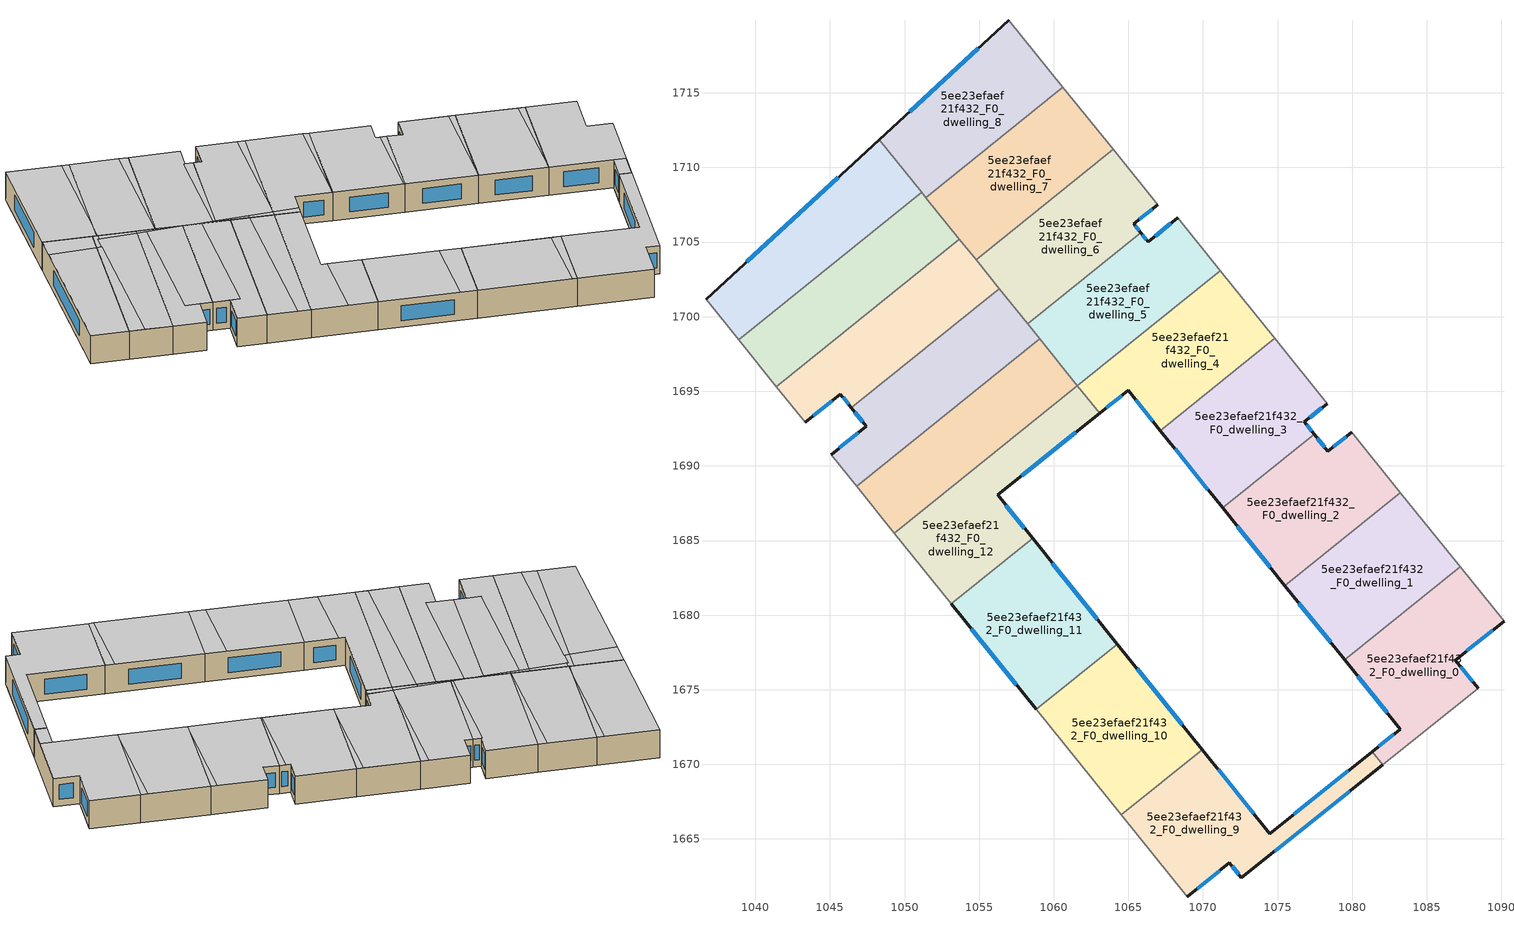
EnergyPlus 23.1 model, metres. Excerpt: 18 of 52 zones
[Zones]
5ee23efaef21f432_F0_dwelling_0
 floor ground (EU_floor_Construction): 1087.23,1683.25 1090.18,1679.59 1086.93,1676.98 1088.45,1675.09 1082.06,1669.97 1081.34,1670.86 1083.22,1672.36 1079.49,1677.01 z0
 wall outside (EU_wall_Construction): 1079.49,1677.01 1083.22,1672.36 1081.34,1670.86 / 1088.45,1675.09 1086.93,1676.98 1090.18,1679.59 z0:3
 wall adiabatic (EU_wall_Construction): 1082.06,1669.97 1088.45,1675.09 / 1090.18,1679.59 1087.23,1683.25 z0:3
 wall to 5ee23efaef21f432_F0_dwelling_9 (EU_wall_Construction): 1081.34,1670.86 1082.06,1669.97 z0:3
 wall to 5ee23efaef21f432_F0_dwelling_1 (EU_wall_Construction): 1087.23,1683.25 1079.49,1677.01 z0:3
 window (EU_Window_Construction): 1082.78,1672.01 1081.78,1671.21 / 1080.37,1675.92 1082.35,1673.45 / 1087.69,1677.59 1089.41,1678.98 / 1088.09,1675.53 1087.28,1676.54 z0.7:2.3
 ceiling to 5ee23efaef21f432_F1_dwelling_0 (EU_floor_Construction): 1088.45,1675.09 1086.93,1676.98 1090.18,1679.59 1087.23,1683.25 1079.58,1677.08 1079.49,1677 1083.22,1672.36 1083.93,1671.47 1082.06,1669.97 z3
 ceiling to 5ee23efaef21f432_F1_dwelling_9 (EU_floor_Construction): 1083.93,1671.47 1083.22,1672.36 1081.34,1670.86 1082.06,1669.97 z3
5ee23efaef21f432_F0_dwelling_1
 floor ground (EU_floor_Construction): 1083.23,1688.21 1087.23,1683.25 1079.49,1677.01 1075.5,1681.98 z0
 wall outside (EU_wall_Construction): 1075.5,1681.98 1079.49,1677.01 z0:3
 wall to 5ee23efaef21f432_F0_dwelling_2 (EU_wall_Construction): 1083.23,1688.21 1075.5,1681.98 z0:3
 wall adiabatic (EU_wall_Construction): 1087.23,1683.25 1083.23,1688.21 z0:3
 window (EU_Window_Construction): 1076.44,1680.81 1078.55,1678.17 z0.7:2.3
 ceiling to 5ee23efaef21f432_F1_dwelling_1 (EU_floor_Construction): 1086.82,1683.75 1083.23,1688.21 1075.6,1682.06 1075.5,1681.97 1079.49,1677.01 1079.58,1677.08 z3
 ceiling to 5ee23efaef21f432_F1_dwelling_0 (EU_floor_Construction): 1087.23,1683.25 1086.82,1683.75 1079.58,1677.08 z3
5ee23efaef21f432_F0_dwelling_10
 floor ground (EU_floor_Construction): 1064.27,1678.06 1069.96,1670.97 1064.54,1666.61 1058.83,1673.68 z0
 wall outside (EU_wall_Construction): 1069.96,1670.97 1064.27,1678.06 z0:3
 wall to 5ee23efaef21f432_F0_dwelling_9 (EU_wall_Construction): 1064.54,1666.61 1069.96,1670.97 z0:3
 wall adiabatic (EU_wall_Construction): 1058.83,1673.68 1064.54,1666.61 z0:3
 wall to 5ee23efaef21f432_F0_dwelling_11 (EU_wall_Construction): 1064.27,1678.06 1058.83,1673.68 z0:3
 window (EU_Window_Construction): 1068.62,1672.64 1065.6,1676.4 z0.7:2.3
 ceiling to 5ee23efaef21f432_F1_dwelling_10 (EU_floor_Construction): 1069.39,1671.68 1064.27,1678.06 1058.83,1673.69 1064.26,1666.95 z3
 ceiling to 5ee23efaef21f432_F1_dwelling_9 (EU_floor_Construction): 1069.96,1670.97 1069.39,1671.68 1064.26,1666.95 1064.54,1666.61 z3
5ee23efaef21f432_F0_dwelling_11
 floor ground (EU_floor_Construction): 1058.58,1685.14 1064.27,1678.06 1058.83,1673.68 1053.14,1680.75 z0
 wall outside (EU_wall_Construction): 1053.14,1680.75 1058.83,1673.68 / 1064.27,1678.06 1058.58,1685.14 z0:3
 wall to 5ee23efaef21f432_F0_dwelling_12 (EU_wall_Construction): 1058.58,1685.14 1053.14,1680.75 z0:3
 window (EU_Window_Construction): 1054.48,1679.09 1057.5,1675.34 / 1062.93,1679.72 1059.92,1683.48 z0.7:2.3
 ceiling to 5ee23efaef21f432_F1_dwelling_11 (EU_floor_Construction): 1062.98,1679.66 1058.58,1685.14 1053.14,1680.75 1057.84,1674.92 z3
 ceiling to 5ee23efaef21f432_F1_dwelling_10 (EU_floor_Construction): 1064.27,1678.06 1062.98,1679.66 1057.84,1674.92 1058.83,1673.69 z3
5ee23efaef21f432_F0_dwelling_12
 floor ground (EU_floor_Construction): 1061.58,1695.38 1063.08,1693.52 1056.24,1688.06 1058.58,1685.14 1053.14,1680.75 1049.32,1685.5 z0
 wall outside (EU_wall_Construction): 1058.58,1685.14 1056.24,1688.06 1063.08,1693.52 z0:3
 wall adiabatic (EU_wall_Construction): 1049.32,1685.5 1053.14,1680.75 z0:3
 wall to 5ee23efaef21f432_F0_dwelling_13 (EU_wall_Construction): 1061.58,1695.38 1049.32,1685.5 z0:3
 wall to 5ee23efaef21f432_F0_dwelling_4 (EU_wall_Construction): 1063.08,1693.52 1061.58,1695.38 z0:3
 window (EU_Window_Construction): 1057.84,1689.34 1061.47,1692.24 / 1058.03,1685.82 1056.79,1687.37 z0.7:2.3
 ceiling to 5ee23efaef21f432_F1_dwelling_12 (EU_floor_Construction): 1056.6,1687.61 1056.24,1688.06 1063.08,1693.52 1061.58,1695.38 1049.32,1685.5 1051.45,1682.86 z3
 ceiling to 5ee23efaef21f432_F1_dwelling_11 (EU_floor_Construction): 1058.58,1685.14 1056.6,1687.61 1051.45,1682.86 1053.14,1680.75 z3
5ee23efaef21f432_F0_dwelling_13
 floor ground (EU_floor_Construction): 1059.06,1698.51 1061.58,1695.38 1049.32,1685.5 1046.79,1688.63 z0
 wall adiabatic (EU_wall_Construction): 1046.79,1688.63 1049.32,1685.5 z0:3
 wall to 5ee23efaef21f432_F0_dwelling_14 (EU_wall_Construction): 1059.06,1698.51 1046.79,1688.63 z0:3
 wall to 5ee23efaef21f432_F0_dwelling_5 (EU_wall_Construction): 1061.58,1695.38 1059.06,1698.51 z0:3
 ceiling to 5ee23efaef21f432_F1_dwelling_13 (EU_floor_Construction): 1060.15,1697.16 1059.06,1698.51 1046.79,1688.63 1048.54,1686.46 z3
 ceiling adiabatic (EU_roof_Construction): 1061.58,1695.38 1059.06,1698.51 1060.15,1697.16 1048.54,1686.46 1049.32,1685.5 z3
5ee23efaef21f432_F0_dwelling_14
 floor ground (EU_floor_Construction): 1056.34,1701.88 1059.06,1698.51 1046.79,1688.63 1045.08,1690.76 1047.45,1692.66 1046.44,1693.91 z0
 wall outside (EU_wall_Construction): 1046.44,1693.91 1047.45,1692.66 1045.08,1690.76 z0:3
 wall to 5ee23efaef21f432_F0_dwelling_15 (EU_wall_Construction): 1056.34,1701.88 1046.44,1693.91 z0:3
 wall adiabatic (EU_wall_Construction): 1045.08,1690.76 1046.79,1688.63 z0:3
 wall to 5ee23efaef21f432_F0_dwelling_6 (EU_wall_Construction): 1058.25,1699.52 1056.34,1701.88 z0:3
 wall to 5ee23efaef21f432_F0_dwelling_5 (EU_wall_Construction): 1059.06,1698.51 1058.25,1699.52 z0:3
 window (EU_Window_Construction): 1046.89,1692.21 1045.63,1691.2 / 1046.68,1693.61 1047.21,1692.95 z0.7:2.3
 ceiling to 5ee23efaef21f432_F1_dwelling_14 (EU_floor_Construction): 1057.4,1700.57 1056.98,1701.1 1056.29,1701.84 1046.44,1693.91 1048.03,1691.93 z3
 ceiling to 5ee23efaef21f432_F1_dwelling_13 (EU_floor_Construction): 1059.06,1698.51 1057.41,1700.56 1048.03,1691.93 1047.45,1692.66 1045.08,1690.76 1046.79,1688.63 z3
 ceiling adiabatic (EU_roof_Construction): 1056.98,1701.1 1056.34,1701.88 1056.29,1701.84 z3
5ee23efaef21f432_F0_dwelling_15
 floor ground (EU_floor_Construction): 1053.68,1705.19 1056.34,1701.88 1046.44,1693.91 1045.71,1694.81 1043.34,1692.91 1041.41,1695.31 z0
 wall outside (EU_wall_Construction): 1043.34,1692.91 1045.71,1694.81 1046.44,1693.91 z0:3
 wall adiabatic (EU_wall_Construction): 1041.41,1695.31 1043.34,1692.91 z0:3
 wall to 5ee23efaef21f432_F0_dwelling_16 (EU_wall_Construction): 1053.68,1705.19 1041.41,1695.31 z0:3
 wall to 5ee23efaef21f432_F0_dwelling_7 (EU_wall_Construction): 1054.8,1703.8 1053.68,1705.19 z0:3
 wall to 5ee23efaef21f432_F0_dwelling_6 (EU_wall_Construction): 1056.34,1701.89 1054.8,1703.8 z0:3
 window (EU_Window_Construction): 1045.88,1694.6 1046.27,1694.12 / 1043.89,1693.36 1045.15,1694.37 z0.7:2.3
 ceiling to 5ee23efaef21f432_F1_dwelling_15 (EU_floor_Construction): 1045.71,1694.81 1044.83,1695.9 1053.99,1704.34 1053.4,1704.97 1041.41,1695.31 1043.34,1692.91 z3
 ceiling to 5ee23efaef21f432_F1_dwelling_14 (EU_floor_Construction): 1056.29,1701.84 1053.99,1704.34 1044.83,1695.9 1046.44,1693.91 z3
 ceiling adiabatic (EU_roof_Construction): 1054.73,1703.89 1053.68,1705.19 1053.4,1704.97 1054.55,1703.72 z3
 ceiling to 5ee23efaef21f432_F1_dwelling_6 (EU_floor_Construction): 1056.34,1701.88 1054.73,1703.89 1054.55,1703.72 1056.29,1701.84 z3
5ee23efaef21f432_F0_dwelling_16
 floor ground (EU_floor_Construction): 1051.15,1708.32 1053.68,1705.19 1041.41,1695.31 1038.89,1698.44 z0
 wall adiabatic (EU_wall_Construction): 1038.89,1698.44 1041.41,1695.31 z0:3
 wall to 5ee23efaef21f432_F0_dwelling_17 (EU_wall_Construction): 1051.15,1708.32 1038.89,1698.44 z0:3
 wall to 5ee23efaef21f432_F0_dwelling_8 (EU_wall_Construction): 1051.43,1707.98 1051.15,1708.32 z0:3
 wall to 5ee23efaef21f432_F0_dwelling_7 (EU_wall_Construction): 1053.68,1705.19 1051.43,1707.98 z0:3
 ceiling to 5ee23efaef21f432_F1_dwelling_16 (EU_floor_Construction): 1050.02,1706.8 1049.7,1707.15 1038.89,1698.44 1039.77,1697.35 z3
 ceiling to 5ee23efaef21f432_F1_dwelling_15 (EU_floor_Construction): 1053.4,1704.97 1050.94,1707.64 1039.77,1697.35 1041.41,1695.31 z3
 ceiling to 5ee23efaef21f432_F1_dwelling_8 (EU_floor_Construction): 1051.04,1707.53 1051.47,1707.93 1051.15,1708.32 1049.7,1707.15 1050.02,1706.8 1050.94,1707.64 z3
 ceiling adiabatic (EU_roof_Construction): 1053.68,1705.19 1051.47,1707.93 1051.04,1707.53 1053.4,1704.97 z3
5ee23efaef21f432_F0_dwelling_17
 floor ground (EU_floor_Construction): 1048.3,1711.87 1051.15,1708.32 1038.89,1698.44 1036.69,1701.16 z0
 wall outside (EU_wall_Construction): 1048.3,1711.87 1036.69,1701.16 z0:3
 wall adiabatic (EU_wall_Construction): 1036.69,1701.16 1038.89,1698.44 z0:3
 wall to 5ee23efaef21f432_F0_dwelling_8 (EU_wall_Construction): 1051.15,1708.32 1048.3,1711.87 z0:3
 window (EU_Window_Construction): 1045.57,1709.35 1039.42,1703.68 z0.7:2.3
 ceiling to 5ee23efaef21f432_F1_dwelling_16 (EU_floor_Construction): 1049.7,1707.15 1046.71,1710.4 1036.69,1701.16 1038.89,1698.44 z3
 ceiling to 5ee23efaef21f432_F1_dwelling_8 (EU_floor_Construction): 1051.15,1708.32 1048.3,1711.87 1046.71,1710.4 1049.7,1707.15 z3
5ee23efaef21f432_F0_dwelling_2
 floor ground (EU_floor_Construction): 1079.97,1692.27 1083.23,1688.21 1075.5,1681.98 1071.31,1687.19 1077.45,1692.13 1078.38,1690.98 z0
 wall outside (EU_wall_Construction): 1071.31,1687.19 1075.5,1681.98 / 1079.97,1692.27 1078.38,1690.98 1077.45,1692.13 z0:3
 wall to 5ee23efaef21f432_F0_dwelling_3 (EU_wall_Construction): 1077.45,1692.13 1071.31,1687.19 z0:3
 wall adiabatic (EU_wall_Construction): 1083.23,1688.21 1079.97,1692.27 z0:3
 window (EU_Window_Construction): 1072.3,1685.96 1074.52,1683.2 / 1078.16,1691.25 1077.67,1691.86 / 1079.59,1691.97 1078.75,1691.29 z0.7:2.3
 ceiling to 5ee23efaef21f432_F1_dwelling_2 (EU_floor_Construction): 1082.83,1688.72 1079.97,1692.27 1078.38,1690.98 1077.45,1692.13 1071.31,1687.19 1075.5,1681.98 1075.6,1682.06 z3
 ceiling to 5ee23efaef21f432_F1_dwelling_1 (EU_floor_Construction): 1083.23,1688.21 1082.83,1688.72 1075.6,1682.06 z3
5ee23efaef21f432_F0_dwelling_3
 floor ground (EU_floor_Construction): 1074.82,1698.54 1078.33,1694.18 1076.8,1692.95 1077.45,1692.13 1071.31,1687.19 1067.15,1692.37 z0
 wall outside (EU_wall_Construction): 1067.15,1692.37 1071.31,1687.19 / 1077.45,1692.13 1076.8,1692.95 1078.33,1694.18 z0:3
 wall to 5ee23efaef21f432_F0_dwelling_4 (EU_wall_Construction): 1074.82,1698.54 1067.15,1692.37 z0:3
 wall adiabatic (EU_wall_Construction): 1078.33,1694.18 1074.82,1698.54 z0:3
 window (EU_Window_Construction): 1068.13,1691.15 1070.34,1688.4 / 1077.16,1693.24 1077.97,1693.89 / 1077.3,1692.32 1076.95,1692.76 z0.7:2.3
 ceiling to 5ee23efaef21f432_F1_dwelling_3 (EU_floor_Construction): 1077.03,1692.65 1076.8,1692.95 1078.33,1694.18 1074.82,1698.54 1067.18,1692.39 1067.16,1692.37 1071.22,1687.3 z3
 ceiling to 5ee23efaef21f432_F1_dwelling_2 (EU_floor_Construction): 1077.45,1692.13 1077.03,1692.65 1071.22,1687.3 1071.31,1687.19 z3
5ee23efaef21f432_F0_dwelling_4
 floor ground (EU_floor_Construction): 1071.15,1703.09 1074.82,1698.54 1067.15,1692.37 1065,1695.05 1063.08,1693.52 1061.58,1695.38 z0
 wall outside (EU_wall_Construction): 1063.08,1693.52 1065,1695.05 1067.15,1692.37 z0:3
 wall to 5ee23efaef21f432_F0_dwelling_5 (EU_wall_Construction): 1071.15,1703.09 1061.58,1695.38 z0:3
 wall adiabatic (EU_wall_Construction): 1074.82,1698.54 1071.15,1703.09 z0:3
 window (EU_Window_Construction): 1063.53,1693.88 1064.55,1694.69 / 1065.5,1694.42 1066.65,1693 z0.7:2.3
 ceiling to 5ee23efaef21f432_F1_dwelling_4 (EU_floor_Construction): 1074.41,1699.05 1071.15,1703.09 1062.03,1695.74 1061.97,1695.68 1063.58,1693.93 1065,1695.05 1067.15,1692.37 1067.18,1692.39 z3
 ceiling to 5ee23efaef21f432_F1_dwelling_3 (EU_floor_Construction): 1074.82,1698.54 1074.41,1699.05 1067.18,1692.39 z3
 ceiling to 5ee23efaef21f432_F1_dwelling_12 (EU_floor_Construction): 1063.58,1693.93 1063.53,1693.99 1061.96,1695.69 1061.58,1695.38 1063.08,1693.52 z3
5ee23efaef21f432_F0_dwelling_5
 floor ground (EU_floor_Construction): 1068.31,1706.62 1071.15,1703.09 1061.58,1695.38 1058.25,1699.52 1065.83,1705.64 1066.32,1705.03 z0
 wall outside (EU_wall_Construction): 1068.31,1706.62 1066.32,1705.03 1065.83,1705.64 z0:3
 wall to 5ee23efaef21f432_F0_dwelling_6 (EU_wall_Construction): 1065.83,1705.64 1058.25,1699.52 z0:3
 wall adiabatic (EU_wall_Construction): 1071.15,1703.09 1068.31,1706.62 z0:3
 window (EU_Window_Construction): 1066.21,1705.17 1065.95,1705.49 / 1067.84,1706.25 1066.79,1705.4 z0.7:2.3
 ceiling to 5ee23efaef21f432_F1_dwelling_5 (EU_floor_Construction): 1070.66,1703.7 1068.31,1706.62 1066.32,1705.03 1065.83,1705.64 1058.35,1699.6 1061.96,1695.69 1062.03,1695.74 z3
 ceiling to 5ee23efaef21f432_F1_dwelling_4 (EU_floor_Construction): 1071.15,1703.09 1070.66,1703.7 1062.03,1695.74 z3
 ceiling to 5ee23efaef21f432_F1_dwelling_13 (EU_floor_Construction): 1060.39,1697.39 1058.35,1699.61 1058.25,1699.52 1060.15,1697.16 z3
 ceiling to 5ee23efaef21f432_F1_dwelling_12 (EU_floor_Construction): 1061.96,1695.69 1060.39,1697.39 1060.15,1697.16 1061.58,1695.38 z3
5ee23efaef21f432_F0_dwelling_6
 floor ground (EU_floor_Construction): 1063.99,1711.21 1066.98,1707.51 1065.36,1706.22 1065.83,1705.64 1058.25,1699.52 1054.8,1703.8 z0
 wall outside (EU_wall_Construction): 1065.83,1705.64 1065.36,1706.22 1066.98,1707.51 z0:3
 wall to 5ee23efaef21f432_F0_dwelling_7 (EU_wall_Construction): 1063.99,1711.21 1054.8,1703.8 z0:3
 wall adiabatic (EU_wall_Construction): 1066.98,1707.51 1063.99,1711.21 z0:3
 window (EU_Window_Construction): 1065.74,1706.52 1066.6,1707.21 / 1065.72,1705.77 1065.48,1706.08 z0.7:2.3
 ceiling to 5ee23efaef21f432_F1_dwelling_6 (EU_floor_Construction): 1065.36,1706.22 1066.98,1707.51 1063.99,1711.21 1054.8,1703.8 1056.99,1701.09 1058.16,1699.81 1065.26,1706.35 z3
 ceiling to 5ee23efaef21f432_F1_dwelling_5 (EU_floor_Construction): 1065.83,1705.64 1065.37,1706.22 1065.26,1706.34 1058.16,1699.81 1058.35,1699.6 z3
 ceiling to 5ee23efaef21f432_F1_dwelling_13 (EU_floor_Construction): 1058.35,1699.6 1057.44,1700.59 1057.41,1700.56 1058.25,1699.52 z3
 ceiling to 5ee23efaef21f432_F1_dwelling_14 (EU_floor_Construction): 1057.43,1700.6 1056.99,1701.09 1057.4,1700.57 z3
5ee23efaef21f432_F0_dwelling_7
 floor ground (EU_floor_Construction): 1060.61,1715.38 1063.99,1711.21 1054.8,1703.8 1051.43,1707.98 z0
 wall to 5ee23efaef21f432_F0_dwelling_8 (EU_wall_Construction): 1060.61,1715.38 1051.43,1707.98 z0:3
 wall adiabatic (EU_wall_Construction): 1063.99,1711.21 1060.61,1715.38 z0:3
 ceiling adiabatic (EU_roof_Construction): 1063.43,1711.9 1060.61,1715.38 1052.25,1708.64 1051.47,1707.93 1054.73,1703.89 z3
 ceiling to 5ee23efaef21f432_F1_dwelling_6 (EU_floor_Construction): 1063.99,1711.21 1063.43,1711.9 1054.73,1703.89 1054.8,1703.8 z3
 ceiling to 5ee23efaef21f432_F1_dwelling_8 (EU_floor_Construction): 1052.25,1708.64 1051.43,1707.98 1051.47,1707.93 z3
5ee23efaef21f432_F0_dwelling_8
 floor ground (EU_floor_Construction): 1056.97,1719.86 1060.61,1715.38 1051.43,1707.98 1048.3,1711.87 z0
 wall outside (EU_wall_Construction): 1056.97,1719.86 1048.3,1711.87 z0:3
 wall adiabatic (EU_wall_Construction): 1060.61,1715.38 1056.97,1719.86 z0:3
 window (EU_Window_Construction): 1054.94,1717.99 1050.34,1713.74 z0.7:2.3
 ceiling to 5ee23efaef21f432_F1_dwelling_8 (EU_floor_Construction): 1052.25,1708.64 1060.16,1715.93 1056.97,1719.86 1048.3,1711.87 1051.43,1707.98 z3
 ceiling adiabatic (EU_roof_Construction): 1060.61,1715.38 1060.16,1715.93 1052.25,1708.64 z3
5ee23efaef21f432_F0_dwelling_9
 floor ground (EU_floor_Construction): 1081.34,1670.86 1082.06,1669.97 1072.58,1662.38 1071.78,1663.39 1068.95,1661.13 1064.54,1666.61 1069.96,1670.97 1074.47,1665.36 z0
 wall outside (EU_wall_Construction): 1081.34,1670.86 1074.47,1665.36 1069.96,1670.97 / 1068.95,1661.13 1071.78,1663.39 1072.58,1662.38 1082.06,1669.97 z0:3
 wall adiabatic (EU_wall_Construction): 1064.54,1666.61 1068.95,1661.13 z0:3
 window (EU_Window_Construction): 1073.41,1666.68 1071.02,1669.66 / 1079.73,1669.57 1076.08,1666.65 / 1074.81,1664.16 1079.83,1668.19 / 1071.97,1663.16 1072.39,1662.62 / 1069.61,1661.66 1071.11,1662.86 z0.7:2.3
 ceiling to 5ee23efaef21f432_F1_dwelling_9 (EU_floor_Construction): 1074.47,1665.36 1069.96,1670.97 1064.54,1666.61 1068.95,1661.13 1071.78,1663.39 1072.58,1662.38 1082.06,1669.97 1081.34,1670.86 z3
[Building]
EU S2 Campaign: North Axis=0; Terrain=City; Solar Distribution=FullExterior
[Site:Location]
Budapest.Ferenc.Liszt.Intl.AP: Latitude=47.437; Longitude=19.256; Time Zone=1; Elevation=185
[SizingPeriod:WeatherFileDays]
AnnualSizingPeriod: Begin Month=1; Begin Day of Month=1; End Month=12; End Day of Month=31; Day of Week for Start Day=Monday; Use Weather File Daylight Saving Period=No; Use Weather File Rain and Snow Indicators=No
[MATERIAL]
EU_InternalMass_Material: Roughness=MediumRough; Thickness=0.1; Conductivity=1; Density=1800; Specific Heat=900; Thermal Absorptance=0.9; Solar Absorptance=0.7; Visible Absorptance=0.7
[MATERIAL:NOMASS] Roughness=MediumRough; Thermal Absorptance=0.9; Solar Absorptance=0.7; Visible Absorptance=0.7
Name | Thermal Resistance
EU_wall_NoMass | 0.832559
EU_roof_NoMass | 1.39638
EU_floor_NoMass | 0.872794
[WINDOWMATERIAL:SIMPLEGLAZINGSYSTEM]
EU_Window_SimpleGlazing: UFactor=2.79869; Solar Heat Gain Coefficient=0.75; Visible Transmittance=0.75
[CONSTRUCTION]
EU_wall_Construction: EU_wall_NoMass
EU_roof_Construction: EU_roof_NoMass
EU_floor_Construction: EU_floor_NoMass
EU_Window_Construction: EU_Window_SimpleGlazing
EU_InternalMass_Construction: EU_InternalMass_Material
[ZONE] Type=1; Multiplier=1; Ceiling Height=autocalculate; Floor Area=autocalculate; Part of Total Floor Area=Yes
Name | Volume
5ee23efaef21f432_F0_dwelling_0 | 190.066
5ee23efaef21f432_F0_dwelling_1 | 190.101
5ee23efaef21f432_F0_dwelling_10 | 190.095
5ee23efaef21f432_F0_dwelling_11 | 190.097
5ee23efaef21f432_F0_dwelling_12 | 190.124
5ee23efaef21f432_F0_dwelling_13 | 190.041
5ee23efaef21f432_F0_dwelling_14 | 190.093
5ee23efaef21f432_F0_dwelling_15 | 190.057
5ee23efaef21f432_F0_dwelling_16 | 190.098
5ee23efaef21f432_F0_dwelling_17 | 190.083
5ee23efaef21f432_F0_dwelling_2 | 190.072
5ee23efaef21f432_F0_dwelling_3; 5ee23efaef21f432_F0_dwelling_9 | 190.077
5ee23efaef21f432_F0_dwelling_4 | 190.076
5ee23efaef21f432_F0_dwelling_5 | 190.088
5ee23efaef21f432_F0_dwelling_6 | 190.081
5ee23efaef21f432_F0_dwelling_7 | 190.068
5ee23efaef21f432_F0_dwelling_8 | 190.091
[INTERNALMASS] Construction=EU_InternalMass_Construction
Name | Zone or ZoneList | Surface Area
5ee23efaef21f432_F0_dwelling_0_EU_InternalMass | 5ee23efaef21f432_F0_dwelling_0 | 63.3558
5ee23efaef21f432_F0_dwelling_1_EU_InternalMass | 5ee23efaef21f432_F0_dwelling_1 | 63.367
5ee23efaef21f432_F0_dwelling_2_EU_InternalMass | 5ee23efaef21f432_F0_dwelling_2 | 63.3574
5ee23efaef21f432_F0_dwelling_3_EU_InternalMass | 5ee23efaef21f432_F0_dwelling_3 | 63.3589
5ee23efaef21f432_F0_dwelling_4_EU_InternalMass | 5ee23efaef21f432_F0_dwelling_4 | 63.3586
5ee23efaef21f432_F0_dwelling_5_EU_InternalMass | 5ee23efaef21f432_F0_dwelling_5 | 63.3628
5ee23efaef21f432_F0_dwelling_6_EU_InternalMass | 5ee23efaef21f432_F0_dwelling_6 | 63.3602
5ee23efaef21f432_F0_dwelling_7_EU_InternalMass | 5ee23efaef21f432_F0_dwelling_7 | 63.356
5ee23efaef21f432_F0_dwelling_8_EU_InternalMass | 5ee23efaef21f432_F0_dwelling_8 | 63.3638
5ee23efaef21f432_F0_dwelling_9_EU_InternalMass | 5ee23efaef21f432_F0_dwelling_9 | 63.3588
5ee23efaef21f432_F0_dwelling_10_EU_InternalMass | 5ee23efaef21f432_F0_dwelling_10 | 63.3651
5ee23efaef21f432_F0_dwelling_11_EU_InternalMass | 5ee23efaef21f432_F0_dwelling_11 | 63.3656
5ee23efaef21f432_F0_dwelling_12_EU_InternalMass | 5ee23efaef21f432_F0_dwelling_12 | 63.3748
5ee23efaef21f432_F0_dwelling_13_EU_InternalMass | 5ee23efaef21f432_F0_dwelling_13 | 63.347
5ee23efaef21f432_F0_dwelling_14_EU_InternalMass | 5ee23efaef21f432_F0_dwelling_14 | 63.3641
5ee23efaef21f432_F0_dwelling_15_EU_InternalMass | 5ee23efaef21f432_F0_dwelling_15 | 63.3523
5ee23efaef21f432_F0_dwelling_16_EU_InternalMass | 5ee23efaef21f432_F0_dwelling_16 | 63.3658
5ee23efaef21f432_F0_dwelling_17_EU_InternalMass | 5ee23efaef21f432_F0_dwelling_17 | 63.3611
[OTHEREQUIPMENT] Fuel Type=Electricity; Design Level Calculation Method=Watts/Area; Power per Zone Floor Area=1; Fraction Latent=0; Fraction Radiant=0; Fraction Lost=0; Carbon Dioxide Generation Rate=0; EndUse Subcategory=EU_Step8_InternalGains
Name | Zone or ZoneList or Space or SpaceList | Schedule
EU_Step8_InternalGain_5ee23efaef21f432_F0_dwelling_0_f000 | 5ee23efaef21f432_F0_dwelling_0 | EU_Step8_GainSchedule_5ee23efaef21f432_F0_dwelling_0_f000
EU_Step8_InternalGain_5ee23efaef21f432_F0_dwelling_1_f000 | 5ee23efaef21f432_F0_dwelling_1 | EU_Step8_GainSchedule_5ee23efaef21f432_F0_dwelling_1_f000
EU_Step8_InternalGain_5ee23efaef21f432_F0_dwelling_2_f000 | 5ee23efaef21f432_F0_dwelling_2 | EU_Step8_GainSchedule_5ee23efaef21f432_F0_dwelling_2_f000
EU_Step8_InternalGain_5ee23efaef21f432_F0_dwelling_3_f000 | 5ee23efaef21f432_F0_dwelling_3 | EU_Step8_GainSchedule_5ee23efaef21f432_F0_dwelling_3_f000
EU_Step8_InternalGain_5ee23efaef21f432_F0_dwelling_4_f000 | 5ee23efaef21f432_F0_dwelling_4 | EU_Step8_GainSchedule_5ee23efaef21f432_F0_dwelling_4_f000
EU_Step8_InternalGain_5ee23efaef21f432_F0_dwelling_5_f000 | 5ee23efaef21f432_F0_dwelling_5 | EU_Step8_GainSchedule_5ee23efaef21f432_F0_dwelling_5_f000
EU_Step8_InternalGain_5ee23efaef21f432_F0_dwelling_6_f000 | 5ee23efaef21f432_F0_dwelling_6 | EU_Step8_GainSchedule_5ee23efaef21f432_F0_dwelling_6_f000
EU_Step8_InternalGain_5ee23efaef21f432_F0_dwelling_7_f000 | 5ee23efaef21f432_F0_dwelling_7 | EU_Step8_GainSchedule_5ee23efaef21f432_F0_dwelling_7_f000
EU_Step8_InternalGain_5ee23efaef21f432_F0_dwelling_8_f000 | 5ee23efaef21f432_F0_dwelling_8 | EU_Step8_GainSchedule_5ee23efaef21f432_F0_dwelling_8_f000
EU_Step8_InternalGain_5ee23efaef21f432_F0_dwelling_9_f000 | 5ee23efaef21f432_F0_dwelling_9 | EU_Step8_GainSchedule_5ee23efaef21f432_F0_dwelling_9_f000
EU_Step8_InternalGain_5ee23efaef21f432_F0_dwelling_10_f000 | 5ee23efaef21f432_F0_dwelling_10 | EU_Step8_GainSchedule_5ee23efaef21f432_F0_dwelling_10_f000
EU_Step8_InternalGain_5ee23efaef21f432_F0_dwelling_11_f000 | 5ee23efaef21f432_F0_dwelling_11 | EU_Step8_GainSchedule_5ee23efaef21f432_F0_dwelling_11_f000
EU_Step8_InternalGain_5ee23efaef21f432_F0_dwelling_12_f000 | 5ee23efaef21f432_F0_dwelling_12 | EU_Step8_GainSchedule_5ee23efaef21f432_F0_dwelling_12_f000
EU_Step8_InternalGain_5ee23efaef21f432_F0_dwelling_13_f000 | 5ee23efaef21f432_F0_dwelling_13 | EU_Step8_GainSchedule_5ee23efaef21f432_F0_dwelling_13_f000
EU_Step8_InternalGain_5ee23efaef21f432_F0_dwelling_14_f000 | 5ee23efaef21f432_F0_dwelling_14 | EU_Step8_GainSchedule_5ee23efaef21f432_F0_dwelling_14_f000
EU_Step8_InternalGain_5ee23efaef21f432_F0_dwelling_15_f000 | 5ee23efaef21f432_F0_dwelling_15 | EU_Step8_GainSchedule_5ee23efaef21f432_F0_dwelling_15_f000
EU_Step8_InternalGain_5ee23efaef21f432_F0_dwelling_16_f000 | 5ee23efaef21f432_F0_dwelling_16 | EU_Step8_GainSchedule_5ee23efaef21f432_F0_dwelling_16_f000
EU_Step8_InternalGain_5ee23efaef21f432_F0_dwelling_17_f000 | 5ee23efaef21f432_F0_dwelling_17 | EU_Step8_GainSchedule_5ee23efaef21f432_F0_dwelling_17_f000
[ZONEVENTILATION:DESIGNFLOWRATE] Schedule=EU_AlwaysOn; Design Flow Rate Calculation Method=AirChanges/Hour; Air Changes per Hour=0.475469; Ventilation Type=Natural; Fan Pressure Rise=0; Fan Total Efficiency=1; Constant Term Coefficient=1; Temperature Term Coefficient=0; Velocity Term Coefficient=0; Velocity Squared Term Coefficient=0; Minimum Indoor Temperature=-100; Maximum Indoor Temperature=100; Delta Temperature=-100; Minimum Outdoor Temperature=-100; Maximum Outdoor Temperature=100; Maximum Wind Speed=40
Name | Zone or ZoneList or Space or SpaceList
EU_ConstantAir_5ee23efaef21f432_F0_dwelling_0 | 5ee23efaef21f432_F0_dwelling_0
EU_ConstantAir_5ee23efaef21f432_F0_dwelling_1 | 5ee23efaef21f432_F0_dwelling_1
EU_ConstantAir_5ee23efaef21f432_F0_dwelling_2 | 5ee23efaef21f432_F0_dwelling_2
EU_ConstantAir_5ee23efaef21f432_F0_dwelling_3 | 5ee23efaef21f432_F0_dwelling_3
EU_ConstantAir_5ee23efaef21f432_F0_dwelling_4 | 5ee23efaef21f432_F0_dwelling_4
EU_ConstantAir_5ee23efaef21f432_F0_dwelling_5 | 5ee23efaef21f432_F0_dwelling_5
EU_ConstantAir_5ee23efaef21f432_F0_dwelling_6 | 5ee23efaef21f432_F0_dwelling_6
EU_ConstantAir_5ee23efaef21f432_F0_dwelling_7 | 5ee23efaef21f432_F0_dwelling_7
EU_ConstantAir_5ee23efaef21f432_F0_dwelling_8 | 5ee23efaef21f432_F0_dwelling_8
EU_ConstantAir_5ee23efaef21f432_F0_dwelling_9 | 5ee23efaef21f432_F0_dwelling_9
EU_ConstantAir_5ee23efaef21f432_F0_dwelling_10 | 5ee23efaef21f432_F0_dwelling_10
EU_ConstantAir_5ee23efaef21f432_F0_dwelling_11 | 5ee23efaef21f432_F0_dwelling_11
EU_ConstantAir_5ee23efaef21f432_F0_dwelling_12 | 5ee23efaef21f432_F0_dwelling_12
EU_ConstantAir_5ee23efaef21f432_F0_dwelling_13 | 5ee23efaef21f432_F0_dwelling_13
EU_ConstantAir_5ee23efaef21f432_F0_dwelling_14 | 5ee23efaef21f432_F0_dwelling_14
EU_ConstantAir_5ee23efaef21f432_F0_dwelling_15 | 5ee23efaef21f432_F0_dwelling_15
EU_ConstantAir_5ee23efaef21f432_F0_dwelling_16 | 5ee23efaef21f432_F0_dwelling_16
EU_ConstantAir_5ee23efaef21f432_F0_dwelling_17 | 5ee23efaef21f432_F0_dwelling_17
[HVACTEMPLATE:THERMOSTAT] Constant Heating Setpoint=20; Constant Cooling Setpoint=50
EU_HeatOnly_5ee23efaef21f432_F0_dwelling_0; EU_HeatOnly_5ee23efaef21f432_F0_dwelling_1; EU_HeatOnly_5ee23efaef21f432_F0_dwelling_2; EU_HeatOnly_5ee23efaef21f432_F0_dwelling_3; EU_HeatOnly_5ee23efaef21f432_F0_dwelling_4; EU_HeatOnly_5ee23efaef21f432_F0_dwelling_5; EU_HeatOnly_5ee23efaef21f432_F0_dwelling_6; EU_HeatOnly_5ee23efaef21f432_F0_dwelling_7; EU_HeatOnly_5ee23efaef21f432_F0_dwelling_8; EU_HeatOnly_5ee23efaef21f432_F0_dwelling_9; EU_HeatOnly_5ee23efaef21f432_F0_dwelling_10; EU_HeatOnly_5ee23efaef21f432_F0_dwelling_11; EU_HeatOnly_5ee23efaef21f432_F0_dwelling_12; EU_HeatOnly_5ee23efaef21f432_F0_dwelling_13; EU_HeatOnly_5ee23efaef21f432_F0_dwelling_14; EU_HeatOnly_5ee23efaef21f432_F0_dwelling_15; EU_HeatOnly_5ee23efaef21f432_F0_dwelling_16; EU_HeatOnly_5ee23efaef21f432_F0_dwelling_17; EU_HeatOnly_5ee23efaef21f432_F1_dwelling_0; EU_HeatOnly_5ee23efaef21f432_F1_dwelling_1; EU_HeatOnly_5ee23efaef21f432_F1_dwelling_2; EU_HeatOnly_5ee23efaef21f432_F1_dwelling_3; EU_HeatOnly_5ee23efaef21f432_F1_dwelling_4; EU_HeatOnly_5ee23efaef21f432_F1_dwelling_5; EU_HeatOnly_5ee23efaef21f432_F1_dwelling_6; EU_HeatOnly_5ee23efaef21f432_F1_dwelling_7; EU_HeatOnly_5ee23efaef21f432_F1_dwelling_8; EU_HeatOnly_5ee23efaef21f432_F1_dwelling_9; EU_HeatOnly_5ee23efaef21f432_F1_dwelling_10; EU_HeatOnly_5ee23efaef21f432_F1_dwelling_11; EU_HeatOnly_5ee23efaef21f432_F1_dwelling_12; EU_HeatOnly_5ee23efaef21f432_F1_dwelling_13; EU_HeatOnly_5ee23efaef21f432_F1_dwelling_14; EU_HeatOnly_5ee23efaef21f432_F1_dwelling_15; EU_HeatOnly_5ee23efaef21f432_F1_dwelling_16; EU_HeatOnly_5ee23efaef21f432_F2_dwelling_0; EU_HeatOnly_5ee23efaef21f432_F2_dwelling_1; EU_HeatOnly_5ee23efaef21f432_F2_dwelling_2; EU_HeatOnly_5ee23efaef21f432_F2_dwelling_3; EU_HeatOnly_5ee23efaef21f432_F2_dwelling_4; EU_HeatOnly_5ee23efaef21f432_F2_dwelling_5; EU_HeatOnly_5ee23efaef21f432_F2_dwelling_6; EU_HeatOnly_5ee23efaef21f432_F2_dwelling_7; EU_HeatOnly_5ee23efaef21f432_F2_dwelling_8; EU_HeatOnly_5ee23efaef21f432_F2_dwelling_9; EU_HeatOnly_5ee23efaef21f432_F2_dwelling_10; EU_HeatOnly_5ee23efaef21f432_F2_dwelling_11; EU_HeatOnly_5ee23efaef21f432_F2_dwelling_12; EU_HeatOnly_5ee23efaef21f432_F2_dwelling_13; EU_HeatOnly_5ee23efaef21f432_F2_dwelling_14; EU_HeatOnly_5ee23efaef21f432_F2_dwelling_15; EU_HeatOnly_5ee23efaef21f432_F2_dwelling_16
[HVACTEMPLATE:ZONE:IDEALLOADSAIRSYSTEM] System Availability Schedule=EU_AlwaysOn; Maximum Heating Supply Air Temperature=50; Minimum Cooling Supply Air Temperature=13; Maximum Heating Supply Air Humidity Ratio=0.0156; Minimum Cooling Supply Air Humidity Ratio=0.0077; Heating Limit=NoLimit; Cooling Limit=NoLimit; Heating Availability Schedule=EU_AlwaysOn; Cooling Availability Schedule=EU_CoolingOff; Dehumidification Control Type=ConstantSensibleHeatRatio; Cooling Sensible Heat Ratio=0.7; Dehumidification Setpoint=60; Humidification Control Type=None; Humidification Setpoint=30; Outdoor Air Method=None; Outdoor Air Flow Rate per Person=0.00944; Outdoor Air Flow Rate per Zone Floor Area=0; Outdoor Air Flow Rate per Zone=0; Demand Controlled Ventilation Type=None; Outdoor Air Economizer Type=NoEconomizer; Heat Recovery Type=None; Sensible Heat Recovery Effectiveness=0.7; Latent Heat Recovery Effectiveness=0.65
Name | Template Thermostat
5ee23efaef21f432_F0_dwelling_0 | EU_HeatOnly_5ee23efaef21f432_F0_dwelling_0
5ee23efaef21f432_F0_dwelling_1 | EU_HeatOnly_5ee23efaef21f432_F0_dwelling_1
5ee23efaef21f432_F0_dwelling_2 | EU_HeatOnly_5ee23efaef21f432_F0_dwelling_2
5ee23efaef21f432_F0_dwelling_3 | EU_HeatOnly_5ee23efaef21f432_F0_dwelling_3
5ee23efaef21f432_F0_dwelling_4 | EU_HeatOnly_5ee23efaef21f432_F0_dwelling_4
5ee23efaef21f432_F0_dwelling_5 | EU_HeatOnly_5ee23efaef21f432_F0_dwelling_5
5ee23efaef21f432_F0_dwelling_6 | EU_HeatOnly_5ee23efaef21f432_F0_dwelling_6
5ee23efaef21f432_F0_dwelling_7 | EU_HeatOnly_5ee23efaef21f432_F0_dwelling_7
5ee23efaef21f432_F0_dwelling_8 | EU_HeatOnly_5ee23efaef21f432_F0_dwelling_8
5ee23efaef21f432_F0_dwelling_9 | EU_HeatOnly_5ee23efaef21f432_F0_dwelling_9
5ee23efaef21f432_F0_dwelling_10 | EU_HeatOnly_5ee23efaef21f432_F0_dwelling_10
5ee23efaef21f432_F0_dwelling_11 | EU_HeatOnly_5ee23efaef21f432_F0_dwelling_11
5ee23efaef21f432_F0_dwelling_12 | EU_HeatOnly_5ee23efaef21f432_F0_dwelling_12
5ee23efaef21f432_F0_dwelling_13 | EU_HeatOnly_5ee23efaef21f432_F0_dwelling_13
5ee23efaef21f432_F0_dwelling_14 | EU_HeatOnly_5ee23efaef21f432_F0_dwelling_14
5ee23efaef21f432_F0_dwelling_15 | EU_HeatOnly_5ee23efaef21f432_F0_dwelling_15
5ee23efaef21f432_F0_dwelling_16 | EU_HeatOnly_5ee23efaef21f432_F0_dwelling_16
5ee23efaef21f432_F0_dwelling_17 | EU_HeatOnly_5ee23efaef21f432_F0_dwelling_17
[SIZING:ZONE] Zone Cooling Design Supply Air Temperature Input Method=SupplyAirTemperature; Zone Cooling Design Supply Air Temperature=13; Zone Heating Design Supply Air Temperature Input Method=SupplyAirTemperature; Zone Heating Design Supply Air Temperature=50; Zone Cooling Design Supply Air Humidity Ratio=0.008; Zone Heating Design Supply Air Humidity Ratio=0.008; Cooling Design Air Flow Method=DesignDay; Cooling Design Air Flow Rate=0; Cooling Minimum Air Flow per Zone Floor Area=0.000762; Cooling Minimum Air Flow=0; Cooling Minimum Air Flow Fraction=0.2; Heating Design Air Flow Method=DesignDay; Heating Design Air Flow Rate=0; Heating Maximum Air Flow per Zone Floor Area=0.002032; Heating Maximum Air Flow=0.141576; Heating Maximum Air Flow Fraction=0.3; Account for Dedicated Outdoor Air System=No; Dedicated Outdoor Air System Control Strategy=NeutralSupplyAir; Dedicated Outdoor Air Low Setpoint Temperature for Design=autosize; Dedicated Outdoor Air High Setpoint Temperature for Design=autosize; Zone Load Sizing Method=Sensible Load Only No Latent Load; Zone Latent Cooling Design Supply Air Humidity Ratio Input Method=HumidityRatioDifference; Zone Cooling Design Supply Air Humidity Ratio Difference=0.005; Zone Latent Heating Design Supply Air Humidity Ratio Input Method=HumidityRatioDifference; Zone Humidification Design Supply Air Humidity Ratio Difference=0.005
5ee23efaef21f432_F0_dwelling_0; 5ee23efaef21f432_F0_dwelling_1; 5ee23efaef21f432_F0_dwelling_2; 5ee23efaef21f432_F0_dwelling_3; 5ee23efaef21f432_F0_dwelling_4; 5ee23efaef21f432_F0_dwelling_5; 5ee23efaef21f432_F0_dwelling_6; 5ee23efaef21f432_F0_dwelling_7; 5ee23efaef21f432_F0_dwelling_8; 5ee23efaef21f432_F0_dwelling_9; 5ee23efaef21f432_F0_dwelling_10; 5ee23efaef21f432_F0_dwelling_11; 5ee23efaef21f432_F0_dwelling_12; 5ee23efaef21f432_F0_dwelling_13; 5ee23efaef21f432_F0_dwelling_14; 5ee23efaef21f432_F0_dwelling_15; 5ee23efaef21f432_F0_dwelling_16; 5ee23efaef21f432_F0_dwelling_17
[SCHEDULE:CONSTANT]
Name | Hourly Value
EU_AlwaysOn | 1
EU_CoolingOff | 0
[SCHEDULE:FILE] Column Number=1; Rows to Skip at Top=0; Number of Hours of Data=8760; Column Separator=Comma; Interpolate to Timestep=No; Minutes per Item=60; Adjust Schedule for Daylight Savings=Yes
Name | File
EU_Step8_GainSchedule_5ee23efaef21f432_F0_dwelling_0_f000 | ../../schedules/5ee23efaef21f432/5ee23efaef21f432_F0_dwelling_0_f000_gain.csv
EU_Step8_GainSchedule_5ee23efaef21f432_F0_dwelling_1_f000 | ../../schedules/5ee23efaef21f432/5ee23efaef21f432_F0_dwelling_1_f000_gain.csv
EU_Step8_GainSchedule_5ee23efaef21f432_F0_dwelling_2_f000 | ../../schedules/5ee23efaef21f432/5ee23efaef21f432_F0_dwelling_2_f000_gain.csv
EU_Step8_GainSchedule_5ee23efaef21f432_F0_dwelling_3_f000 | ../../schedules/5ee23efaef21f432/5ee23efaef21f432_F0_dwelling_3_f000_gain.csv
EU_Step8_GainSchedule_5ee23efaef21f432_F0_dwelling_4_f000 | ../../schedules/5ee23efaef21f432/5ee23efaef21f432_F0_dwelling_4_f000_gain.csv
EU_Step8_GainSchedule_5ee23efaef21f432_F0_dwelling_5_f000 | ../../schedules/5ee23efaef21f432/5ee23efaef21f432_F0_dwelling_5_f000_gain.csv
EU_Step8_GainSchedule_5ee23efaef21f432_F0_dwelling_6_f000 | ../../schedules/5ee23efaef21f432/5ee23efaef21f432_F0_dwelling_6_f000_gain.csv
EU_Step8_GainSchedule_5ee23efaef21f432_F0_dwelling_7_f000 | ../../schedules/5ee23efaef21f432/5ee23efaef21f432_F0_dwelling_7_f000_gain.csv
EU_Step8_GainSchedule_5ee23efaef21f432_F0_dwelling_8_f000 | ../../schedules/5ee23efaef21f432/5ee23efaef21f432_F0_dwelling_8_f000_gain.csv
EU_Step8_GainSchedule_5ee23efaef21f432_F0_dwelling_9_f000 | ../../schedules/5ee23efaef21f432/5ee23efaef21f432_F0_dwelling_9_f000_gain.csv
EU_Step8_GainSchedule_5ee23efaef21f432_F0_dwelling_10_f000 | ../../schedules/5ee23efaef21f432/5ee23efaef21f432_F0_dwelling_10_f000_gain.csv
EU_Step8_GainSchedule_5ee23efaef21f432_F0_dwelling_11_f000 | ../../schedules/5ee23efaef21f432/5ee23efaef21f432_F0_dwelling_11_f000_gain.csv
EU_Step8_GainSchedule_5ee23efaef21f432_F0_dwelling_12_f000 | ../../schedules/5ee23efaef21f432/5ee23efaef21f432_F0_dwelling_12_f000_gain.csv
EU_Step8_GainSchedule_5ee23efaef21f432_F0_dwelling_13_f000 | ../../schedules/5ee23efaef21f432/5ee23efaef21f432_F0_dwelling_13_f000_gain.csv
EU_Step8_GainSchedule_5ee23efaef21f432_F0_dwelling_14_f000 | ../../schedules/5ee23efaef21f432/5ee23efaef21f432_F0_dwelling_14_f000_gain.csv
EU_Step8_GainSchedule_5ee23efaef21f432_F0_dwelling_15_f000 | ../../schedules/5ee23efaef21f432/5ee23efaef21f432_F0_dwelling_15_f000_gain.csv
EU_Step8_GainSchedule_5ee23efaef21f432_F0_dwelling_16_f000 | ../../schedules/5ee23efaef21f432/5ee23efaef21f432_F0_dwelling_16_f000_gain.csv
EU_Step8_GainSchedule_5ee23efaef21f432_F0_dwelling_17_f000 | ../../schedules/5ee23efaef21f432/5ee23efaef21f432_F0_dwelling_17_f000_gain.csv
